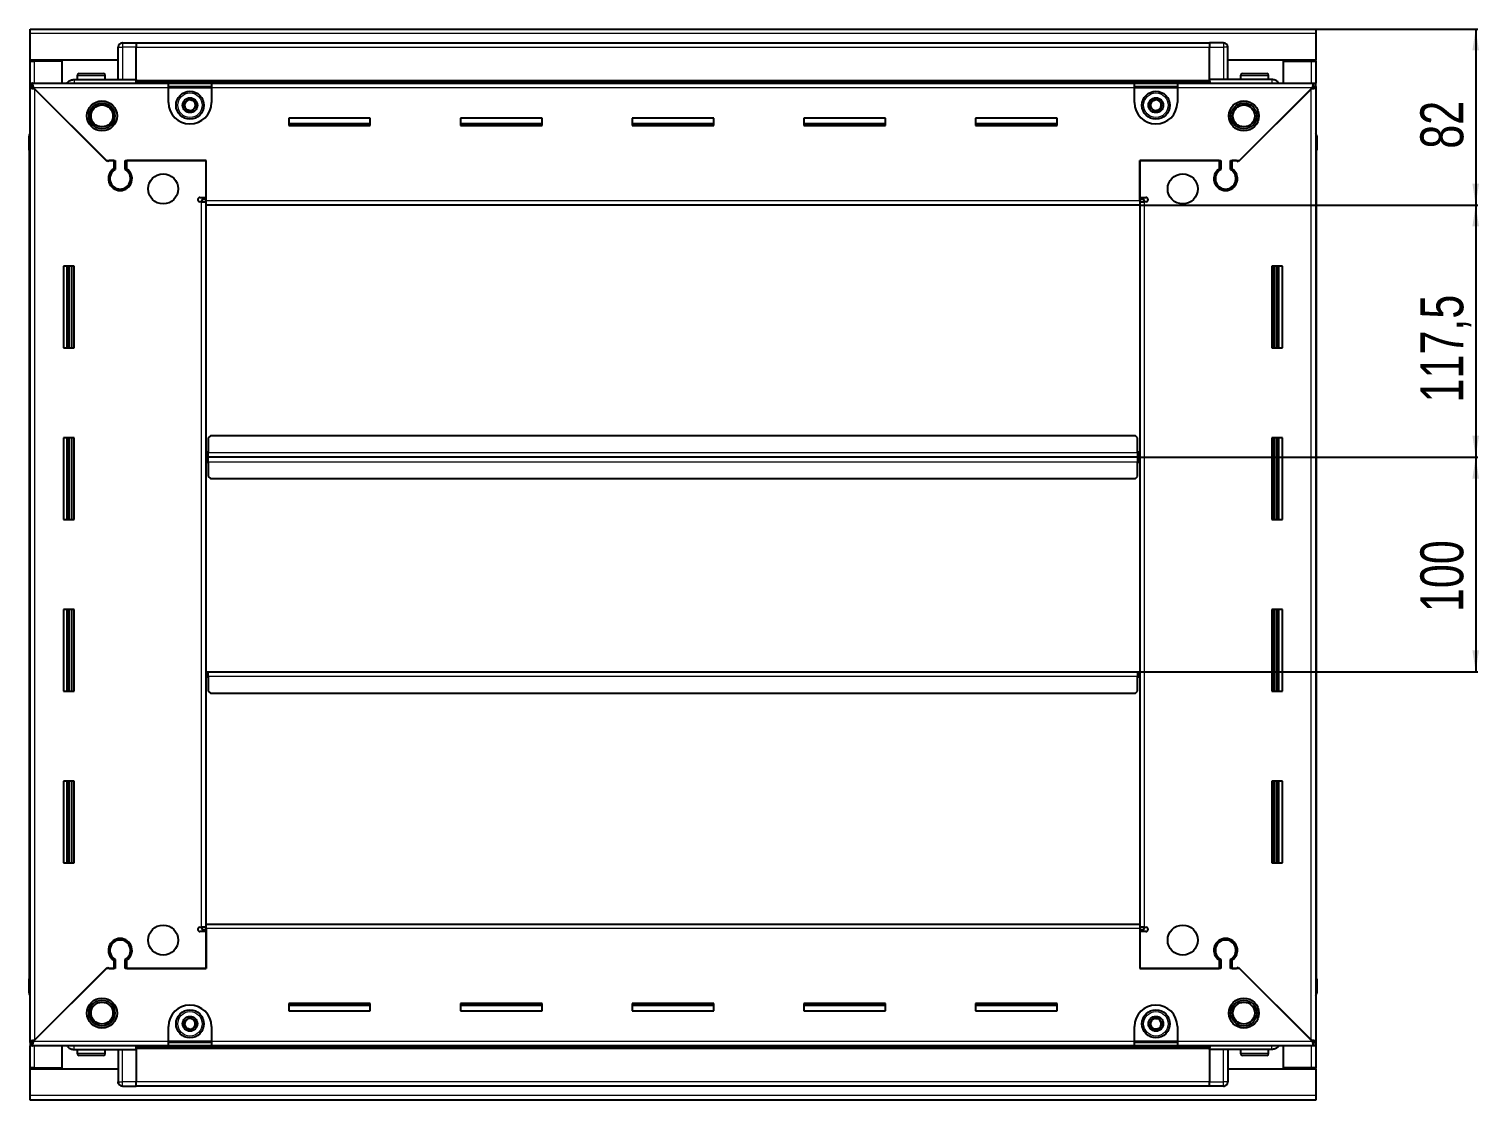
# Model space of a CAD drawing. Header units: millimetres. Extents: x 899 to 4759, y -1093 to 1868.
# Drawn here: x 4084 to 4759, y 1244 to 1743 of the extents above; entities that cross this region are included whole.
import ezdxf

# ---------------------------------------------------------------- set-up
doc = ezdxf.new("R2010")
doc.units = ezdxf.units.MM
doc.layers.add('FORMAT', color=7, linetype='Continuous')
doc.styles.add('SLDTEXTSTYLE0', font='TXT', dxfattribs={"width": 0.75})
doc.dimstyles.new('SLDDIMSTYLE0', dxfattribs={"dimtxt": 20, "dimasz": 10, "dimexe": 0, "dimexo": 0.0625, "dimgap": 5, "dimtad": 2, "dimdec": 1, "dimrnd": 1e-09, "dimzin": 12, "dimdsep": 46, "dimtxsty": 'SLDTEXTSTYLE0', "dimsah": 1, "dimcen": 0.09, "dimadec": 0, "dimazin": 3, "dimtfac": 1, "dimtofl": 0, "dimtmove": 0, "dimatfit": 3, "dimfxl": 0, "dimfrac": 2, "dimtolj": 1, "dimtzin": 12, "dimarcsym": 0})

# ---------------------------------------------------------------- blocks, each defined once
blk = doc.blocks.new('_D_5')
at = {"layer": 'FORMAT'}
for p, q in [((4683.34, 1743.43), (4758.83, 1743.43)), ((4757.83, 1743.43), (4757.83, 1661.43)), ((4601.34, 1661.43), (4758.83, 1661.43))]:
    blk.add_line(p, q, dxfattribs=at)
for points in [[(4757.83, 1743.43), (4756.29, 1733.43), (4759.37, 1733.43)], [(4757.83, 1661.43), (4759.37, 1671.43), (4756.29, 1671.43)]]:
    blk.add_solid(points, dxfattribs=at)
at = {"layer": 'FORMAT', "insert": (4732.05, 1687.66), "char_height": 20, "attachment_point": 1, "rotation": 90, "style": 'SLDTEXTSTYLE0'}
blk.add_mtext('82', dxfattribs=at)
blk = doc.blocks.new('_D_6')
at = {"layer": 'FORMAT'}
for p, q in [((4601.34, 1661.43), (4758.83, 1661.43)), ((4757.83, 1661.43), (4757.83, 1543.93)), ((4600.34, 1543.93), (4758.83, 1543.93))]:
    blk.add_line(p, q, dxfattribs=at)
for points in [[(4757.83, 1661.43), (4756.29, 1651.43), (4759.37, 1651.43)], [(4757.83, 1543.93), (4759.37, 1553.93), (4756.29, 1553.93)]]:
    blk.add_solid(points, dxfattribs=at)
at = {"layer": 'FORMAT', "insert": (4732.05, 1569.43), "char_height": 20, "attachment_point": 1, "rotation": 90, "style": 'SLDTEXTSTYLE0'}
blk.add_mtext('117,5', dxfattribs=at)
blk = doc.blocks.new('_D_7')
at = {"layer": 'FORMAT'}
for p, q in [((4600.34, 1543.93), (4758.83, 1543.93)), ((4757.83, 1543.93), (4757.83, 1443.93)), ((4600.34, 1443.93), (4758.83, 1443.93))]:
    blk.add_line(p, q, dxfattribs=at)
for points in [[(4757.83, 1543.93), (4756.29, 1533.93), (4759.37, 1533.93)], [(4757.83, 1443.93), (4759.37, 1453.93), (4756.29, 1453.93)]]:
    blk.add_solid(points, dxfattribs=at)
at = {"layer": 'FORMAT', "insert": (4732.05, 1471.77), "char_height": 20, "attachment_point": 1, "rotation": 90, "style": 'SLDTEXTSTYLE0'}
blk.add_mtext('100', dxfattribs=at)

msp = doc.modelspace()

# ---------------------------------------------------------------- linework, layer by layer
at = {"color": 7, "linetype": 'Continuous', "lineweight": 25}
for p, q in [((4084.33, 1741.33), (4084.33, 1743.43)), ((4084.33, 1743.43), (4683.33, 1743.43)), ((4683.33, 1743.43), (4683.33, 1741.33)), ((4084.33, 1728.93), (4084.33, 1741.33)), ((4126.01, 1736.43), (4126.01, 1736.43)), ((4127.33, 1736.93), (4133.83, 1736.93)), ((4127.33, 1736.93), (4133.83, 1736.93)), ((4133.83, 1736.93), (4133.83, 1736.93)), ((4133.83, 1736.93), (4133.83, 1736.93)), ((4133.83, 1736.93), (4133.83, 1734.93)), ((4633.83, 1736.78), (4133.83, 1736.78)), ((4633.83, 1736.93), (4633.83, 1736.93)), ((4640.33, 1736.93), (4633.83, 1736.93)), ((4640.33, 1736.93), (4633.83, 1736.93)), ((4633.83, 1736.93), (4633.83, 1734.93)), ((4683.33, 1741.33), (4683.33, 1728.93)), ((4125.33, 1719.93), (4125.33, 1734.93)), ((4133.83, 1719.93), (4133.83, 1734.93)), ((4633.83, 1719.93), (4633.83, 1734.93)), ((4642.33, 1734.93), (4642.33, 1734.93)), ((4642.33, 1719.93), (4642.33, 1734.93)), ((4125.33, 1728.93), (4084.33, 1728.93)), ((4084.33, 1728.43), (4084.33, 1728.93)), ((4084.33, 1728.43), (4086.43, 1728.43)), ((4084.33, 1718.18), (4084.33, 1728.43)), ((4085.83, 1728.43), (4085.83, 1728.93)), ((4099.33, 1728.43), (4086.43, 1728.43)), ((4099.33, 1718.18), (4099.33, 1728.43)), ((4107.13, 1722.63), (4118.53, 1722.63)), ((4683.33, 1728.93), (4642.33, 1728.93)), ((4649.13, 1722.63), (4660.53, 1722.63)), ((4668.33, 1728.43), (4681.23, 1728.43)), ((4668.33, 1718.18), (4668.33, 1728.43)), ((4681.23, 1728.43), (4683.33, 1728.43)), ((4681.83, 1728.43), (4681.83, 1728.93)), ((4683.33, 1728.43), (4683.33, 1728.93)), ((4683.33, 1728.43), (4683.33, 1718.18)), ((4084.33, 1716.68), (4084.33, 1718.18)), ((4084.33, 1718.18), (4085.33, 1718.18)), ((4084.33, 1716.18), (4084.33, 1716.68)), ((4084.33, 1716.68), (4085.33, 1716.68)), ((4084.33, 1271.68), (4084.33, 1716.18)), ((4085.83, 1716.18), (4084.33, 1716.18)), ((4085.33, 1718.18), (4148.83, 1718.18)), ((4085.33, 1716.68), (4085.33, 1718.18)), ((4085.93, 1716.08), (4119.83, 1682.18)), ((4104.83, 1719.93), (4133.83, 1719.93)), ((4106.33, 1721.83), (4106.33, 1719.93)), ((4119.33, 1719.93), (4119.33, 1721.83)), ((4133.75, 1718.18), (4133.83, 1719.9)), ((4133.83, 1719.93), (4133.83, 1719.43)), ((4133.83, 1718.78), (4633.83, 1718.78)), ((4148.83, 1716.08), (4148.83, 1718.18)), ((4148.83, 1718.18), (4168.83, 1718.18)), ((4148.83, 1716.68), (4168.83, 1716.68)), ((4148.83, 1709.18), (4148.83, 1716.08)), ((4168.83, 1718.18), (4168.83, 1716.08)), ((4168.83, 1718.18), (4598.83, 1718.18)), ((4168.83, 1716.08), (4168.83, 1709.18)), ((4598.83, 1716.08), (4598.83, 1718.18)), ((4598.83, 1718.18), (4618.83, 1718.18)), ((4598.83, 1716.68), (4618.83, 1716.68)), ((4598.83, 1709.18), (4598.83, 1716.08)), ((4618.83, 1718.18), (4682.33, 1718.18)), ((4618.83, 1718.18), (4618.83, 1716.08)), ((4618.83, 1716.08), (4618.83, 1709.18)), ((4633.83, 1719.93), (4633.83, 1719.43)), ((4662.83, 1719.93), (4633.83, 1719.93)), ((4633.83, 1719.9), (4633.9, 1718.18)), ((4647.83, 1682.18), (4681.73, 1716.08)), ((4648.33, 1721.83), (4648.33, 1719.93)), ((4661.33, 1719.93), (4661.33, 1721.83)), ((4681.83, 1716.18), (4683.33, 1716.18)), ((4682.33, 1716.68), (4682.33, 1718.18)), ((4682.33, 1718.18), (4683.33, 1718.18)), ((4682.33, 1716.68), (4683.33, 1716.68)), ((4683.33, 1716.68), (4683.33, 1718.18)), ((4683.33, 1716.68), (4683.33, 1716.18)), ((4683.33, 1716.18), (4683.33, 1271.68)), ((4120.53, 1681.48), (4086.43, 1715.58)), ((4681.23, 1715.58), (4647.13, 1681.48)), ((4242.83, 1701.93), (4204.83, 1701.93)), ((4204.83, 1701.93), (4204.83, 1698.43)), ((4242.83, 1699.18), (4204.83, 1699.18)), ((4204.83, 1698.43), (4242.83, 1698.43)), ((4242.83, 1698.43), (4242.83, 1701.93)), ((4322.83, 1701.93), (4284.83, 1701.93)), ((4284.83, 1701.93), (4284.83, 1698.43)), ((4322.83, 1699.18), (4284.83, 1699.18)), ((4284.83, 1698.43), (4322.83, 1698.43)), ((4322.83, 1698.43), (4322.83, 1701.93)), ((4402.83, 1701.93), (4364.83, 1701.93)), ((4364.83, 1701.93), (4364.83, 1698.43)), ((4402.83, 1699.18), (4364.83, 1699.18)), ((4364.83, 1698.43), (4402.83, 1698.43)), ((4402.83, 1698.43), (4402.83, 1701.93)), ((4482.83, 1701.93), (4444.83, 1701.93)), ((4444.83, 1701.93), (4444.83, 1698.43)), ((4482.83, 1699.18), (4444.83, 1699.18)), ((4444.83, 1698.43), (4482.83, 1698.43)), ((4482.83, 1698.43), (4482.83, 1701.93)), ((4562.83, 1701.93), (4524.83, 1701.93)), ((4524.83, 1701.93), (4524.83, 1698.43)), ((4562.83, 1699.18), (4524.83, 1699.18)), ((4524.83, 1698.43), (4562.83, 1698.43)), ((4562.83, 1698.43), (4562.83, 1701.93)), ((4083.83, 1693.43), (4083.83, 1686.93)), ((4083.83, 1686.93), (4083.83, 1693.43)), ((4683.33, 1694.76), (4683.33, 1694.76)), ((4683.83, 1693.43), (4683.83, 1686.93)), ((4683.83, 1686.93), (4683.83, 1693.43)), ((4083.83, 1686.93), (4083.83, 1686.93)), ((4084.33, 1686.93), (4083.83, 1686.93)), ((4083.98, 1686.93), (4083.98, 1300.93)), ((4119.83, 1682.18), (4124.03, 1682.18)), ((4121.23, 1682.18), (4120.53, 1681.48)), ((4123.33, 1682.18), (4121.23, 1682.18)), ((4123.33, 1682.18), (4123.33, 1678.29)), ((4124.03, 1682.18), (4124.03, 1677.9)), ((4128.63, 1682.18), (4166.33, 1682.18)), ((4128.63, 1677.9), (4128.63, 1682.18)), ((4129.33, 1678.29), (4129.33, 1682.18)), ((4166.33, 1682.18), (4129.33, 1682.18)), ((4166.33, 1663.53), (4166.33, 1682.18)), ((4166.33, 1664.93), (4166.33, 1682.18)), ((4601.33, 1682.18), (4639.03, 1682.18)), ((4601.33, 1663.53), (4601.33, 1682.18)), ((4601.33, 1682.18), (4601.33, 1664.93)), ((4638.33, 1682.18), (4601.33, 1682.18)), ((4638.33, 1682.18), (4638.33, 1678.29)), ((4639.03, 1682.18), (4639.03, 1677.9)), ((4643.63, 1682.18), (4647.83, 1682.18)), ((4643.63, 1677.9), (4643.63, 1682.18)), ((4646.43, 1682.18), (4644.33, 1682.18)), ((4644.33, 1678.29), (4644.33, 1682.18)), ((4647.13, 1681.48), (4646.43, 1682.18)), ((4683.33, 1686.93), (4683.83, 1686.93)), ((4683.68, 1300.93), (4683.68, 1686.93)), ((4683.83, 1686.93), (4683.83, 1686.93)), ((4683.83, 1686.93), (4683.83, 1686.93)), ((4124.33, 1669.32), (4124.33, 1668.56)), ((4643.33, 1669.32), (4643.33, 1668.56)), ((4163.48, 1664.93), (4166.33, 1664.93)), ((4164.23, 1662.93), (4163.48, 1662.93)), ((4164.23, 1662.93), (4166.33, 1662.93)), ((4166.33, 1663.93), (4164.33, 1663.93)), ((4164.33, 1663.93), (4164.33, 1662.93)), ((4166.33, 1661.43), (4166.33, 1663.53)), ((4601.33, 1664.93), (4604.18, 1664.93)), ((4603.33, 1663.93), (4601.33, 1663.93)), ((4601.33, 1663.53), (4601.33, 1661.43)), ((4601.33, 1662.93), (4603.43, 1662.93)), ((4603.33, 1662.93), (4603.33, 1663.93)), ((4604.18, 1662.93), (4603.43, 1662.93)), ((4601.33, 1661.43), (4166.33, 1661.43)), ((4166.33, 1326.43), (4166.33, 1661.43)), ((4601.33, 1661.43), (4601.33, 1326.43)), ((4104.83, 1632.93), (4099.83, 1632.93)), ((4099.83, 1632.93), (4099.83, 1594.93)), ((4101.98, 1594.93), (4101.98, 1632.93)), ((4103.77, 1594.93), (4103.77, 1632.93)), ((4103.81, 1594.93), (4103.81, 1632.93)), ((4104.83, 1594.93), (4104.83, 1632.93)), ((4662.83, 1632.93), (4662.83, 1594.93)), ((4667.83, 1632.93), (4662.83, 1632.93)), ((4663.85, 1632.93), (4663.85, 1594.93)), ((4663.89, 1632.93), (4663.89, 1594.93)), ((4665.68, 1632.93), (4665.68, 1594.93)), ((4667.83, 1594.93), (4667.83, 1632.93)), ((4099.83, 1594.93), (4104.83, 1594.93)), ((4662.83, 1594.93), (4667.83, 1594.93)), ((4168.33, 1553.93), (4167.33, 1552.93)), ((4599.33, 1553.93), (4168.33, 1553.93)), ((4600.33, 1552.93), (4599.33, 1553.93)), ((4104.83, 1552.93), (4099.83, 1552.93)), ((4099.83, 1552.93), (4099.83, 1514.93)), ((4101.98, 1514.93), (4101.98, 1552.93)), ((4103.77, 1514.93), (4103.77, 1552.93)), ((4103.81, 1514.93), (4103.81, 1552.93)), ((4104.83, 1514.93), (4104.83, 1552.93)), ((4167.33, 1552.93), (4167.33, 1546.03)), ((4600.33, 1546.03), (4600.33, 1552.93)), ((4662.83, 1552.93), (4662.83, 1514.93)), ((4667.83, 1552.93), (4662.83, 1552.93)), ((4663.85, 1552.93), (4663.85, 1514.93)), ((4663.89, 1552.93), (4663.89, 1514.93)), ((4665.68, 1552.93), (4665.68, 1514.93)), ((4667.83, 1514.93), (4667.83, 1552.93)), ((4167.08, 1543.93), (4166.33, 1543.93)), ((4167.33, 1546.78), (4167.08, 1546.78)), ((4167.08, 1546.78), (4167.08, 1543.93)), ((4167.08, 1543.93), (4167.08, 1541.08)), ((4167.08, 1541.08), (4167.33, 1541.08)), ((4167.33, 1543.93), (4167.33, 1546.03)), ((4600.33, 1543.93), (4167.33, 1543.93)), ((4167.33, 1541.83), (4167.33, 1543.93)), ((4167.33, 1541.83), (4167.33, 1534.93)), ((4600.58, 1546.78), (4600.33, 1546.78)), ((4600.33, 1546.03), (4600.33, 1543.93)), ((4600.33, 1543.93), (4600.33, 1541.83)), ((4600.33, 1534.93), (4600.33, 1541.83)), ((4600.33, 1541.08), (4600.58, 1541.08)), ((4600.58, 1543.93), (4600.58, 1546.78)), ((4601.33, 1543.93), (4600.58, 1543.93)), ((4600.58, 1541.08), (4600.58, 1543.93)), ((4167.33, 1534.93), (4168.33, 1533.93)), ((4168.33, 1533.93), (4599.33, 1533.93)), ((4599.33, 1533.93), (4600.33, 1534.93)), ((4099.83, 1514.93), (4104.83, 1514.93)), ((4662.83, 1514.93), (4667.83, 1514.93)), ((4104.83, 1472.93), (4099.83, 1472.93)), ((4099.83, 1472.93), (4099.83, 1434.93)), ((4101.98, 1434.93), (4101.98, 1472.93)), ((4103.77, 1434.93), (4103.77, 1472.93)), ((4103.81, 1434.93), (4103.81, 1472.93)), ((4104.83, 1434.93), (4104.83, 1472.93)), ((4662.83, 1472.93), (4662.83, 1434.93)), ((4667.83, 1472.93), (4662.83, 1472.93)), ((4663.85, 1472.93), (4663.85, 1434.93)), ((4663.89, 1472.93), (4663.89, 1434.93)), ((4665.68, 1472.93), (4665.68, 1434.93)), ((4667.83, 1434.93), (4667.83, 1472.93)), ((4166.33, 1443.93), (4167.08, 1443.93)), ((4167.08, 1443.93), (4167.08, 1441.08)), ((4167.08, 1441.08), (4167.33, 1441.08)), ((4167.33, 1441.83), (4167.33, 1443.93)), ((4167.33, 1443.93), (4600.33, 1443.93)), ((4167.33, 1441.83), (4167.33, 1434.93)), ((4600.33, 1443.93), (4600.33, 1441.83)), ((4600.33, 1434.93), (4600.33, 1441.83)), ((4600.33, 1441.08), (4600.58, 1441.08)), ((4600.58, 1441.08), (4600.58, 1443.93)), ((4600.58, 1443.93), (4601.33, 1443.93)), ((4099.83, 1434.93), (4104.83, 1434.93)), ((4167.33, 1434.93), (4168.33, 1433.93)), ((4168.33, 1433.93), (4599.33, 1433.93)), ((4599.33, 1433.93), (4600.33, 1434.93)), ((4662.83, 1434.93), (4667.83, 1434.93)), ((4104.83, 1392.93), (4099.83, 1392.93)), ((4099.83, 1392.93), (4099.83, 1354.93)), ((4101.98, 1354.93), (4101.98, 1392.93)), ((4103.77, 1354.93), (4103.77, 1392.93)), ((4103.81, 1354.93), (4103.81, 1392.93)), ((4104.83, 1354.93), (4104.83, 1392.93)), ((4662.83, 1392.93), (4662.83, 1354.93)), ((4667.83, 1392.93), (4662.83, 1392.93)), ((4663.85, 1392.93), (4663.85, 1354.93)), ((4663.89, 1392.93), (4663.89, 1354.93)), ((4665.68, 1392.93), (4665.68, 1354.93)), ((4667.83, 1354.93), (4667.83, 1392.93)), ((4099.83, 1354.93), (4104.83, 1354.93)), ((4662.83, 1354.93), (4667.83, 1354.93)), ((4163.48, 1324.93), (4164.23, 1324.93)), ((4166.33, 1324.93), (4164.23, 1324.93)), ((4164.33, 1324.93), (4164.33, 1323.93)), ((4166.33, 1324.33), (4166.33, 1326.43)), ((4166.33, 1326.43), (4601.33, 1326.43)), ((4166.33, 1324.33), (4166.33, 1305.68)), ((4601.33, 1326.43), (4601.33, 1324.33)), ((4603.43, 1324.93), (4601.33, 1324.93)), ((4601.33, 1324.33), (4601.33, 1305.68)), ((4603.33, 1323.93), (4603.33, 1324.93)), ((4603.43, 1324.93), (4604.18, 1324.93)), ((4124.33, 1319.31), (4124.33, 1318.55)), ((4166.33, 1322.93), (4163.48, 1322.93)), ((4164.33, 1323.93), (4166.33, 1323.93)), ((4166.33, 1305.68), (4166.33, 1322.93)), ((4601.33, 1323.93), (4603.33, 1323.93)), ((4601.33, 1322.93), (4601.33, 1305.68)), ((4604.18, 1322.93), (4601.33, 1322.93)), ((4643.33, 1319.31), (4643.33, 1318.55)), ((4119.83, 1305.68), (4085.93, 1271.78)), ((4086.43, 1272.28), (4120.53, 1306.38)), ((4124.03, 1305.68), (4119.83, 1305.68)), ((4120.53, 1306.38), (4121.23, 1305.68)), ((4121.23, 1305.68), (4123.33, 1305.68)), ((4123.33, 1309.57), (4123.33, 1305.68)), ((4124.03, 1309.97), (4124.03, 1305.68)), ((4128.63, 1305.68), (4128.63, 1309.97)), ((4166.33, 1305.68), (4128.63, 1305.68)), ((4129.33, 1305.68), (4129.33, 1309.57)), ((4129.33, 1305.68), (4166.33, 1305.68)), ((4639.03, 1305.68), (4601.33, 1305.68)), ((4601.33, 1305.68), (4638.33, 1305.68)), ((4638.33, 1309.57), (4638.33, 1305.68)), ((4639.03, 1309.97), (4639.03, 1305.68)), ((4643.63, 1305.68), (4643.63, 1309.97)), ((4647.83, 1305.68), (4643.63, 1305.68)), ((4644.33, 1305.68), (4644.33, 1309.57)), ((4644.33, 1305.68), (4646.43, 1305.68)), ((4646.43, 1305.68), (4647.13, 1306.38)), ((4647.13, 1306.38), (4681.23, 1272.28)), ((4681.73, 1271.78), (4647.83, 1305.68)), ((4083.83, 1300.93), (4083.83, 1300.93)), ((4083.83, 1294.43), (4083.83, 1300.93)), ((4083.83, 1300.93), (4083.83, 1300.93)), ((4083.83, 1300.93), (4083.83, 1294.43)), ((4084.33, 1300.93), (4083.83, 1300.93)), ((4683.33, 1300.93), (4683.83, 1300.93)), ((4683.83, 1300.93), (4683.83, 1300.93)), ((4683.83, 1294.43), (4683.83, 1300.93)), ((4683.83, 1300.93), (4683.83, 1294.43)), ((4084.33, 1293.11), (4084.33, 1293.11)), ((4242.83, 1289.43), (4204.83, 1289.43)), ((4204.83, 1289.43), (4204.83, 1285.93)), ((4204.83, 1288.68), (4242.83, 1288.68)), ((4204.83, 1285.93), (4242.83, 1285.93)), ((4242.83, 1285.93), (4242.83, 1289.43)), ((4322.83, 1289.43), (4284.83, 1289.43)), ((4284.83, 1289.43), (4284.83, 1285.93)), ((4284.83, 1288.68), (4322.83, 1288.68)), ((4284.83, 1285.93), (4322.83, 1285.93)), ((4322.83, 1285.93), (4322.83, 1289.43)), ((4402.83, 1289.43), (4364.83, 1289.43)), ((4364.83, 1289.43), (4364.83, 1285.93)), ((4364.83, 1288.68), (4402.83, 1288.68)), ((4364.83, 1285.93), (4402.83, 1285.93)), ((4402.83, 1285.93), (4402.83, 1289.43)), ((4482.83, 1289.43), (4444.83, 1289.43)), ((4444.83, 1289.43), (4444.83, 1285.93)), ((4444.83, 1288.68), (4482.83, 1288.68)), ((4444.83, 1285.93), (4482.83, 1285.93)), ((4482.83, 1285.93), (4482.83, 1289.43)), ((4562.83, 1289.43), (4524.83, 1289.43)), ((4524.83, 1289.43), (4524.83, 1285.93)), ((4524.83, 1288.68), (4562.83, 1288.68)), ((4524.83, 1285.93), (4562.83, 1285.93)), ((4562.83, 1285.93), (4562.83, 1289.43)), ((4148.83, 1271.78), (4148.83, 1278.68)), ((4168.83, 1278.68), (4168.83, 1271.78)), ((4598.83, 1271.78), (4598.83, 1278.68)), ((4618.83, 1278.68), (4618.83, 1271.78)), ((4084.33, 1271.18), (4084.33, 1271.68)), ((4085.83, 1271.68), (4084.33, 1271.68)), ((4084.33, 1271.18), (4084.33, 1269.68)), ((4085.33, 1271.18), (4084.33, 1271.18)), ((4085.33, 1271.18), (4085.33, 1269.68)), ((4148.83, 1269.68), (4148.83, 1271.78)), ((4168.83, 1271.18), (4148.83, 1271.18)), ((4168.83, 1271.78), (4168.83, 1269.68)), ((4598.83, 1269.68), (4598.83, 1271.78)), ((4618.83, 1271.18), (4598.83, 1271.18)), ((4618.83, 1271.78), (4618.83, 1269.68)), ((4681.83, 1271.68), (4683.33, 1271.68)), ((4682.33, 1271.18), (4682.33, 1269.68)), ((4683.33, 1271.18), (4682.33, 1271.18)), ((4683.33, 1271.68), (4683.33, 1271.18)), ((4683.33, 1271.18), (4683.33, 1269.68)), ((4084.33, 1259.43), (4084.33, 1269.68)), ((4085.33, 1269.68), (4084.33, 1269.68)), ((4148.83, 1269.68), (4085.33, 1269.68)), ((4099.33, 1259.43), (4099.33, 1269.68)), ((4104.83, 1267.93), (4133.83, 1267.93)), ((4106.33, 1267.93), (4106.33, 1266.03)), ((4110.9, 1265.23), (4107.13, 1265.23)), ((4118.53, 1265.23), (4110.9, 1265.23)), ((4119.33, 1266.03), (4119.33, 1267.93)), ((4125.33, 1267.93), (4125.33, 1252.93)), ((4133.83, 1267.97), (4133.75, 1269.68)), ((4633.83, 1269.08), (4133.83, 1269.08)), ((4133.83, 1267.93), (4133.83, 1268.43)), ((4133.83, 1267.93), (4133.83, 1252.93)), ((4168.83, 1269.68), (4148.83, 1269.68)), ((4598.83, 1269.68), (4168.83, 1269.68)), ((4618.83, 1269.68), (4598.83, 1269.68)), ((4682.33, 1269.68), (4618.83, 1269.68)), ((4633.9, 1269.68), (4633.83, 1267.97)), ((4633.83, 1267.93), (4633.83, 1268.43)), ((4662.83, 1267.93), (4633.83, 1267.93)), ((4633.83, 1267.93), (4633.83, 1252.93)), ((4642.33, 1267.93), (4642.33, 1252.93)), ((4648.33, 1267.93), (4648.33, 1266.03)), ((4656.12, 1265.23), (4649.13, 1265.23)), ((4660.53, 1265.23), (4656.12, 1265.23)), ((4661.33, 1266.03), (4661.33, 1267.93)), ((4668.33, 1259.43), (4668.33, 1269.68)), ((4683.33, 1269.68), (4682.33, 1269.68)), ((4683.33, 1269.68), (4683.33, 1259.43)), ((4086.43, 1259.43), (4084.33, 1259.43)), ((4084.33, 1258.93), (4084.33, 1259.43)), ((4084.33, 1258.93), (4125.33, 1258.93)), ((4084.33, 1246.53), (4084.33, 1258.93)), ((4085.83, 1258.93), (4085.83, 1259.43)), ((4086.43, 1259.43), (4099.33, 1259.43)), ((4642.33, 1258.93), (4683.33, 1258.93)), ((4681.23, 1259.43), (4668.33, 1259.43)), ((4683.33, 1259.43), (4681.23, 1259.43)), ((4681.83, 1258.93), (4681.83, 1259.43)), ((4683.33, 1258.93), (4683.33, 1259.43)), ((4683.33, 1258.93), (4683.33, 1246.53)), ((4125.33, 1252.93), (4125.33, 1252.93)), ((4127.33, 1250.93), (4133.83, 1250.93)), ((4127.33, 1250.93), (4133.83, 1250.93)), ((4133.83, 1250.93), (4133.83, 1252.93)), ((4133.83, 1251.08), (4633.83, 1251.08)), ((4133.83, 1250.93), (4133.83, 1250.93)), ((4633.83, 1250.93), (4633.83, 1252.93)), ((4640.33, 1250.93), (4633.83, 1250.93)), ((4633.83, 1250.93), (4633.83, 1250.93)), ((4633.83, 1250.93), (4633.83, 1250.93)), ((4640.33, 1250.93), (4633.83, 1250.93)), ((4641.65, 1251.43), (4641.65, 1251.43)), ((4084.33, 1244.43), (4084.33, 1246.53)), ((4683.33, 1244.43), (4084.33, 1244.43)), ((4683.33, 1246.53), (4683.33, 1244.43))]:
    msp.add_line(p, q, dxfattribs=at)
at = {"color": 8, "linetype": 'Continuous', "lineweight": 18}
for p, q in [((4683.33, 1741.33), (4084.33, 1741.33)), ((4127.33, 1736.93), (4127.33, 1734.93)), ((4640.33, 1736.93), (4640.33, 1734.93)), ((4125.33, 1734.93), (4127.33, 1734.93)), ((4127.33, 1734.93), (4127.33, 1719.93)), ((4133.83, 1734.93), (4127.33, 1734.93)), ((4633.83, 1734.78), (4133.83, 1734.78)), ((4633.83, 1734.93), (4640.33, 1734.93)), ((4640.33, 1734.93), (4640.33, 1719.93)), ((4642.33, 1734.93), (4640.33, 1734.93)), ((4086.43, 1728.43), (4086.43, 1728.93)), ((4086.43, 1718.18), (4086.43, 1728.43)), ((4681.23, 1728.93), (4681.23, 1728.43)), ((4681.23, 1728.43), (4681.23, 1718.18)), ((4148.83, 1716.08), (4085.93, 1716.08)), ((4106.33, 1721.83), (4119.33, 1721.83)), ((4633.83, 1719.43), (4133.83, 1719.43)), ((4633.83, 1718.2), (4133.83, 1718.2)), ((4148.83, 1716.08), (4168.83, 1716.08)), ((4598.83, 1716.08), (4168.83, 1716.08)), ((4598.83, 1716.08), (4618.83, 1716.08)), ((4681.73, 1716.08), (4618.83, 1716.08)), ((4648.33, 1721.83), (4661.33, 1721.83)), ((4086.43, 1715.58), (4086.43, 1272.28)), ((4681.23, 1272.28), (4681.23, 1715.58)), ((4084.33, 1693.43), (4083.83, 1693.43)), ((4683.33, 1693.43), (4683.83, 1693.43)), ((4164.23, 1324.93), (4164.23, 1662.93)), ((4166.33, 1663.53), (4601.33, 1663.53)), ((4603.43, 1662.93), (4603.43, 1324.93)), ((4101.33, 1632.93), (4101.33, 1594.93)), ((4102.56, 1632.93), (4102.56, 1594.93)), ((4665.09, 1594.93), (4665.09, 1632.93)), ((4666.33, 1594.93), (4666.33, 1632.93)), ((4101.33, 1552.93), (4101.33, 1514.93)), ((4102.56, 1552.93), (4102.56, 1514.93)), ((4665.09, 1514.93), (4665.09, 1552.93)), ((4666.33, 1514.93), (4666.33, 1552.93)), ((4600.33, 1546.03), (4167.33, 1546.03)), ((4167.33, 1541.83), (4600.33, 1541.83)), ((4101.33, 1472.93), (4101.33, 1434.93)), ((4102.56, 1472.93), (4102.56, 1434.93)), ((4665.09, 1434.93), (4665.09, 1472.93)), ((4666.33, 1434.93), (4666.33, 1472.93)), ((4167.33, 1441.83), (4600.33, 1441.83)), ((4101.33, 1392.93), (4101.33, 1354.93)), ((4102.56, 1392.93), (4102.56, 1354.93)), ((4665.09, 1354.93), (4665.09, 1392.93)), ((4666.33, 1354.93), (4666.33, 1392.93)), ((4601.33, 1324.33), (4166.33, 1324.33)), ((4084.33, 1294.43), (4083.83, 1294.43)), ((4683.33, 1294.43), (4683.83, 1294.43)), ((4085.93, 1271.78), (4148.83, 1271.78)), ((4168.83, 1271.78), (4148.83, 1271.78)), ((4168.83, 1271.78), (4598.83, 1271.78)), ((4618.83, 1271.78), (4598.83, 1271.78)), ((4618.83, 1271.78), (4681.73, 1271.78)), ((4086.43, 1259.43), (4086.43, 1269.68)), ((4110.63, 1266.03), (4106.33, 1266.03)), ((4119.33, 1266.03), (4110.63, 1266.03)), ((4127.33, 1252.93), (4127.33, 1267.93)), ((4133.83, 1269.67), (4633.83, 1269.67)), ((4133.83, 1268.43), (4633.83, 1268.43)), ((4640.33, 1252.93), (4640.33, 1267.93)), ((4656.3, 1266.03), (4648.33, 1266.03)), ((4661.33, 1266.03), (4656.3, 1266.03)), ((4681.23, 1269.68), (4681.23, 1259.43)), ((4086.43, 1258.93), (4086.43, 1259.43)), ((4681.23, 1259.43), (4681.23, 1258.93)), ((4125.33, 1252.93), (4127.33, 1252.93)), ((4133.83, 1252.93), (4127.33, 1252.93)), ((4127.33, 1250.93), (4127.33, 1252.93)), ((4133.83, 1253.08), (4633.83, 1253.08)), ((4633.83, 1252.93), (4640.33, 1252.93)), ((4642.33, 1252.93), (4640.33, 1252.93)), ((4640.33, 1250.93), (4640.33, 1252.93)), ((4683.33, 1246.53), (4084.33, 1246.53))]:
    msp.add_line(p, q, dxfattribs=at)
at = {"color": 7, "linetype": 'Continuous', "lineweight": 25, "flags": 128}
msp.add_lwpolyline([(4125.48, 1252.18), (4125.37, 1252.54), (4125.33, 1252.93)], dxfattribs=at)
at = {"color": 7, "linetype": 'Continuous', "lineweight": 25}
for centre, radius in [((4117.83, 1702.93), 7), ((4158.83, 1707.93), 6.5), ((4158.83, 1707.93), 3.46), ((4608.83, 1707.93), 6.5), ((4608.83, 1707.93), 3.46), ((4649.83, 1702.93), 7), ((4117.83, 1702.93), 6.02), ((4117.83, 1702.93), 5.1), ((4649.83, 1702.93), 6.02), ((4649.83, 1702.93), 5.1), ((4146.33, 1668.93), 7), ((4621.33, 1668.93), 7), ((4146.33, 1318.93), 7), ((4621.33, 1318.93), 7), ((4117.83, 1284.93), 7), ((4117.83, 1284.93), 6.02), ((4649.83, 1284.93), 7), ((4649.83, 1284.93), 6.03), ((4117.83, 1284.93), 5.1), ((4158.83, 1279.93), 6.5), ((4608.83, 1279.93), 6.5), ((4649.83, 1284.93), 5.1), ((4158.83, 1279.93), 3.46), ((4608.83, 1279.93), 3.46)]:
    msp.add_circle(centre, radius, dxfattribs=at)
at = {"color": 8, "linetype": 'Continuous', "lineweight": 18}
for centre in [(4158.83, 1707.93), (4608.83, 1707.93), (4158.83, 1279.93), (4608.83, 1279.93)]:
    msp.add_circle(centre, 5.7, dxfattribs=at)
at = {"color": 7, "linetype": 'Continuous', "lineweight": 25}
for centre, radius, start, end in [((4127.33, 1734.93), 2, 90, 180), ((4127.33, 1734.93), 2, 123.94202, 131.40962), ((4127.33, 1734.93), 2, 90, 108.58003), ((4640.33, 1734.93), 2, 0, 90), ((4640.33, 1734.93), 2, 0, 90), ((4107.13, 1721.83), 0.8, 90, 180), ((4118.53, 1721.83), 0.8, 0, 90), ((4649.13, 1721.83), 0.8, 90, 180), ((4660.53, 1721.83), 0.8, 0, 90), ((4125.13, 1720.13), 0.2, 270, 0), ((4642.53, 1720.13), 0.2, 180, 270), ((4158.83, 1709.18), 10, 180, 270), ((4158.83, 1707.93), 2.5, 134.01559, 194.01559), ((4158.83, 1707.93), 2.5, 74.01559, 134.01559), ((4158.83, 1709.18), 10, 270, 0), ((4158.83, 1707.93), 2.5, 14.01559, 74.01559), ((4608.83, 1709.18), 10, 180, 270), ((4608.83, 1707.93), 2.5, 100.11158, 160.11158), ((4608.83, 1707.93), 2.5, 40.11158, 100.11158), ((4608.83, 1709.18), 10, 270, 0), ((4608.83, 1707.93), 2.5, 340.11158, 40.11158), ((4158.83, 1707.93), 2.5, 194.01559, 254.01559), ((4158.83, 1707.93), 2.5, 254.01559, 314.01559), ((4158.83, 1707.93), 2.5, 314.01559, 14.01559), ((4608.83, 1707.93), 2.5, 160.11158, 220.11158), ((4608.83, 1707.93), 2.5, 220.11158, 280.11158), ((4608.83, 1707.93), 2.5, 280.11158, 340.11158), ((4085.83, 1693.43), 2, 138.57492, 180), ((4085.83, 1693.43), 2, 138.59038, 180), ((4681.83, 1693.43), 2, 360, 41.40962), ((4681.83, 1693.43), 2, 0, 41.39416), ((4126.33, 1673.68), 5.5, 123.05573, 56.94427), ((4126.33, 1673.68), 4.8, 118.63099, 61.36901), ((4641.33, 1673.68), 5.5, 123.05573, 56.94427), ((4641.33, 1673.68), 4.8, 118.63099, 61.36901), ((4163.48, 1663.93), 1, 90, 270), ((4604.18, 1663.93), 1, 270, 90), ((4163.48, 1323.93), 1, 90, 270), ((4604.18, 1323.93), 1, 270, 90), ((4126.33, 1314.18), 5.5, 303.05573, 236.94427), ((4126.33, 1314.18), 4.8, 298.63099, 241.36901), ((4641.33, 1314.18), 5.5, 303.05573, 236.94427), ((4641.33, 1314.18), 4.8, 298.63099, 241.36901), ((4085.83, 1294.43), 2, 180, 221.39416), ((4681.83, 1294.43), 2, 318.57492, 360), ((4681.83, 1294.43), 2, 318.59038, 0), ((4158.83, 1278.68), 10, 90, 180), ((4158.83, 1278.68), 10, 0, 90), ((4608.83, 1278.68), 10, 90, 180), ((4608.83, 1278.68), 10, 0, 90), ((4158.83, 1279.93), 2.5, 127.47401, 187.47401), ((4158.83, 1279.93), 2.5, 187.47401, 247.47401), ((4158.83, 1279.93), 2.5, 67.47401, 127.47401), ((4158.83, 1279.93), 2.5, 247.47401, 307.47401), ((4158.83, 1279.93), 2.5, 7.47401, 67.47401), ((4158.83, 1279.93), 2.5, 307.47401, 7.47401), ((4608.83, 1279.93), 2.5, 147.04236, 207.04236), ((4608.83, 1279.93), 2.5, 207.04236, 267.04236), ((4608.83, 1279.93), 2.5, 87.04236, 147.04236), ((4608.83, 1279.93), 2.5, 267.04236, 327.04236), ((4608.83, 1279.93), 2.5, 27.04236, 87.04236), ((4608.83, 1279.93), 2.5, 327.04236, 27.04236), ((4107.13, 1266.03), 0.8, 180, 270), ((4118.53, 1266.03), 0.8, 270, 360), ((4125.13, 1267.73), 0.2, 0, 90), ((4642.53, 1267.73), 0.2, 90, 180), ((4649.13, 1266.03), 0.8, 180, 270), ((4660.53, 1266.03), 0.8, 270, 360), ((4127.33, 1252.93), 2, 180, 270), ((4640.33, 1252.93), 2, 270, 0), ((4640.33, 1252.93), 2, 270, 288.58003), ((4640.33, 1252.93), 2, 303.94202, 311.40962)]:
    msp.add_arc(centre, radius, start, end, dxfattribs=at)
for points, knots in [([(4084.33, 1716.18), (4084.36, 1716.14), (4084.41, 1716.05), (4084.8, 1715.91), (4085.36, 1715.78), (4085.94, 1715.67), (4086.3, 1715.61), (4086.43, 1715.58)], [0, 0, 0, 0, 0.2302553, 0.4485219, 0.6667858, 0.8850496, 1, 1, 1, 1]), ([(4085.93, 1716.08), (4085.88, 1716.34), (4085.79, 1716.83), (4085.66, 1717.47), (4085.53, 1717.94), (4085.42, 1718.16), (4085.35, 1718.18), (4085.33, 1718.18)], [0, 0, 0, 0, 0.230255, 0.448522, 0.666786, 0.88505, 1, 1, 1, 1]), ([(4101.61, 1718.18), (4101.73, 1718.38), (4102.12, 1719.03), (4103.27, 1719.74), (4104.31, 1719.87), (4104.83, 1719.93)], [0, 0, 0, 0, 0.18225, 0.591125, 1, 1, 1, 1]), ([(4133.83, 1719.93), (4133.83, 1719.9), (4133.83, 1719.82), (4133.83, 1719.2), (4133.83, 1718.64), (4133.83, 1718.27), (4133.83, 1718.26)], [0, 0, 0, 0, 0.330266, 0.660532, 0.990799, 1, 1, 1, 1]), ([(4633.83, 1719.93), (4633.83, 1719.9), (4633.83, 1719.82), (4633.83, 1719.2), (4633.83, 1718.64), (4633.83, 1718.27), (4633.83, 1718.26)], [0, 0, 0, 0, 0.3302662, 0.6605324, 0.9907986, 1, 1, 1, 1]), ([(4666.04, 1718.18), (4665.92, 1718.38), (4665.54, 1719.03), (4664.38, 1719.74), (4663.35, 1719.87), (4662.83, 1719.93)], [0, 0, 0, 0, 0.18225, 0.591125, 1, 1, 1, 1]), ([(4681.23, 1715.58), (4681.48, 1715.63), (4681.98, 1715.72), (4682.62, 1715.85), (4683.08, 1715.98), (4683.3, 1716.09), (4683.32, 1716.16), (4683.33, 1716.18)], [0, 0, 0, 0, 0.230255, 0.448522, 0.666786, 0.88505, 1, 1, 1, 1]), ([(4682.33, 1718.18), (4682.28, 1718.16), (4682.19, 1718.11), (4682.06, 1717.71), (4681.93, 1717.15), (4681.82, 1716.57), (4681.75, 1716.21), (4681.73, 1716.08)], [0, 0, 0, 0, 0.230255, 0.448522, 0.666786, 0.88505, 1, 1, 1, 1]), ([(4156.05, 1708.73), (4156.42, 1709.09), (4157.12, 1709.76), (4157.81, 1710.42), (4158.13, 1710.73)], [0, 0, 0, 0, 0.534686, 1, 1, 1, 1]), ([(4158.13, 1710.73), (4158.63, 1710.59), (4159.55, 1710.33), (4160.48, 1710.06), (4160.9, 1709.94)], [0, 0, 0, 0, 0.534686, 1, 1, 1, 1]), ([(4160.9, 1709.94), (4160.93, 1709.82), (4161.08, 1709.24), (4161.32, 1708.27), (4161.52, 1707.47), (4161.6, 1707.14)], [0, 0, 0, 0, 0.133125, 0.637099, 1, 1, 1, 1]), ([(4605.99, 1707.43), (4606.03, 1707.54), (4606.23, 1708.11), (4606.57, 1709.04), (4606.85, 1709.82), (4606.97, 1710.14)], [0, 0, 0, 0, 0.133125, 0.637099, 1, 1, 1, 1]), ([(4606.97, 1710.14), (4607.48, 1710.23), (4608.43, 1710.4), (4609.37, 1710.57), (4609.81, 1710.65)], [0, 0, 0, 0, 0.534686, 1, 1, 1, 1]), ([(4609.81, 1710.65), (4610.14, 1710.25), (4610.76, 1709.52), (4611.38, 1708.78), (4611.67, 1708.44)], [0, 0, 0, 0, 0.534686, 1, 1, 1, 1]), ([(4156.75, 1705.93), (4156.67, 1706.26), (4156.47, 1707.06), (4156.23, 1708.03), (4156.08, 1708.61), (4156.05, 1708.73)], [0, 0, 0, 0, 0.362901, 0.866875, 1, 1, 1, 1]), ([(4159.53, 1705.13), (4159.03, 1705.28), (4158.1, 1705.54), (4157.18, 1705.81), (4156.75, 1705.93)], [0, 0, 0, 0, 0.534686, 1, 1, 1, 1]), ([(4161.6, 1707.14), (4161.23, 1706.78), (4160.54, 1706.11), (4159.85, 1705.44), (4159.53, 1705.13)], [0, 0, 0, 0, 0.534686, 1, 1, 1, 1]), ([(4607.85, 1705.22), (4607.51, 1705.61), (4606.89, 1706.35), (4606.27, 1707.09), (4605.99, 1707.43)], [0, 0, 0, 0, 0.534686, 1, 1, 1, 1]), ([(4610.69, 1705.73), (4610.18, 1705.64), (4609.23, 1705.47), (4608.29, 1705.3), (4607.85, 1705.22)], [0, 0, 0, 0, 0.534686, 1, 1, 1, 1]), ([(4611.67, 1708.44), (4611.55, 1708.12), (4611.27, 1707.34), (4610.93, 1706.41), (4610.73, 1705.84), (4610.69, 1705.73)], [0, 0, 0, 0, 0.362901, 0.866875, 1, 1, 1, 1]), ([(4156.16, 1281.04), (4156.26, 1281.12), (4156.74, 1281.48), (4157.53, 1282.09), (4158.18, 1282.59), (4158.45, 1282.8)], [0, 0, 0, 0, 0.133125, 0.637099, 1, 1, 1, 1]), ([(4156.54, 1278.18), (4156.47, 1278.69), (4156.34, 1279.65), (4156.22, 1280.6), (4156.16, 1281.04)], [0, 0, 0, 0, 0.534686, 1, 1, 1, 1]), ([(4159.2, 1277.07), (4158.73, 1277.27), (4157.84, 1277.64), (4156.95, 1278.01), (4156.54, 1278.18)], [0, 0, 0, 0, 0.534686, 1, 1, 1, 1]), ([(4158.45, 1282.8), (4158.93, 1282.6), (4159.82, 1282.23), (4160.71, 1281.86), (4161.12, 1281.69)], [0, 0, 0, 0, 0.534686, 1, 1, 1, 1]), ([(4161.49, 1278.83), (4161.22, 1278.62), (4160.57, 1278.12), (4159.78, 1277.51), (4159.3, 1277.15), (4159.2, 1277.07)], [0, 0, 0, 0, 0.362901, 0.866875, 1, 1, 1, 1]), ([(4161.12, 1281.69), (4161.19, 1281.18), (4161.31, 1280.22), (4161.44, 1279.27), (4161.49, 1278.83)], [0, 0, 0, 0, 0.534686, 1, 1, 1, 1]), ([(4605.95, 1280.08), (4606.23, 1280.52), (4606.75, 1281.33), (4607.27, 1282.13), (4607.52, 1282.51)], [0, 0, 0, 0, 0.5346859, 1, 1, 1, 1]), ([(4607.26, 1277.51), (4607.02, 1277.97), (4606.58, 1278.83), (4606.15, 1279.69), (4605.95, 1280.08)], [0, 0, 0, 0, 0.534686, 1, 1, 1, 1]), ([(4610.14, 1277.36), (4609.8, 1277.38), (4608.97, 1277.42), (4607.98, 1277.47), (4607.38, 1277.51), (4607.26, 1277.51)], [0, 0, 0, 0, 0.362901, 0.866875, 1, 1, 1, 1]), ([(4607.52, 1282.51), (4607.64, 1282.5), (4608.24, 1282.47), (4609.23, 1282.42), (4610.05, 1282.37), (4610.4, 1282.36)], [0, 0, 0, 0, 0.133125, 0.637099, 1, 1, 1, 1]), ([(4611.71, 1279.79), (4611.43, 1279.35), (4610.91, 1278.54), (4610.38, 1277.74), (4610.14, 1277.36)], [0, 0, 0, 0, 0.534686, 1, 1, 1, 1]), ([(4610.4, 1282.36), (4610.63, 1281.9), (4611.07, 1281.04), (4611.51, 1280.18), (4611.71, 1279.79)], [0, 0, 0, 0, 0.534686, 1, 1, 1, 1]), ([(4086.43, 1272.28), (4086.18, 1272.24), (4085.68, 1272.15), (4085.04, 1272.01), (4084.58, 1271.88), (4084.36, 1271.77), (4084.34, 1271.71), (4084.33, 1271.68)], [0, 0, 0, 0, 0.230255, 0.448522, 0.666786, 0.88505, 1, 1, 1, 1]), ([(4085.33, 1269.68), (4085.37, 1269.71), (4085.46, 1269.76), (4085.6, 1270.16), (4085.73, 1270.71), (4085.84, 1271.29), (4085.91, 1271.66), (4085.93, 1271.78)], [0, 0, 0, 0, 0.230255, 0.448522, 0.666786, 0.88505, 1, 1, 1, 1]), ([(4683.33, 1271.68), (4683.3, 1271.73), (4683.25, 1271.82), (4682.86, 1271.95), (4682.3, 1272.08), (4681.72, 1272.19), (4681.35, 1272.26), (4681.23, 1272.28)], [0, 0, 0, 0, 0.230255, 0.448522, 0.666786, 0.88505, 1, 1, 1, 1]), ([(4681.73, 1271.78), (4681.77, 1271.53), (4681.86, 1271.04), (4682, 1270.4), (4682.13, 1269.93), (4682.24, 1269.71), (4682.31, 1269.69), (4682.33, 1269.68)], [0, 0, 0, 0, 0.2302553, 0.4485219, 0.6667858, 0.8850496, 1, 1, 1, 1]), ([(4101.61, 1269.68), (4101.73, 1269.48), (4102.12, 1268.83), (4103.27, 1268.13), (4104.31, 1268), (4104.83, 1267.93)], [0, 0, 0, 0, 0.18225, 0.591125, 1, 1, 1, 1]), ([(4133.83, 1267.93), (4133.83, 1267.97), (4133.83, 1268.05), (4133.83, 1268.67), (4133.83, 1269.23), (4133.83, 1269.6), (4133.83, 1269.61)], [0, 0, 0, 0, 0.330266, 0.660532, 0.990799, 1, 1, 1, 1]), ([(4633.83, 1267.93), (4633.83, 1267.97), (4633.83, 1268.05), (4633.83, 1268.67), (4633.83, 1269.23), (4633.83, 1269.6), (4633.83, 1269.61)], [0, 0, 0, 0, 0.330267, 0.660534, 0.990802, 1, 1, 1, 1]), ([(4666.04, 1269.68), (4665.92, 1269.48), (4665.54, 1268.83), (4664.38, 1268.13), (4663.35, 1268), (4662.83, 1267.93)], [0, 0, 0, 0, 0.18225, 0.591125, 1, 1, 1, 1])]:
    msp.add_open_spline(points, degree=3, knots=knots, dxfattribs=at)
for points in [[(4085.93, 1716.08), (4085.88, 1716.16), (4085.78, 1716.32), (4085.63, 1716.52), (4085.48, 1716.66), (4085.38, 1716.67), (4085.33, 1716.68)], [(4085.83, 1716.18), (4085.84, 1716.13), (4085.86, 1716.03), (4085.99, 1715.88), (4086.19, 1715.73), (4086.35, 1715.63), (4086.43, 1715.58)], [(4681.23, 1715.58), (4681.31, 1715.63), (4681.46, 1715.73), (4681.66, 1715.88), (4681.8, 1716.03), (4681.82, 1716.13), (4681.83, 1716.18)], [(4682.33, 1716.68), (4682.28, 1716.67), (4682.18, 1716.66), (4682.03, 1716.52), (4681.88, 1716.32), (4681.78, 1716.16), (4681.73, 1716.08)], [(4085.33, 1271.18), (4085.38, 1271.19), (4085.48, 1271.21), (4085.63, 1271.35), (4085.78, 1271.55), (4085.88, 1271.71), (4085.93, 1271.78)], [(4086.43, 1272.28), (4086.35, 1272.23), (4086.19, 1272.13), (4085.99, 1271.98), (4085.86, 1271.83), (4085.84, 1271.73), (4085.83, 1271.68)], [(4681.83, 1271.68), (4681.82, 1271.73), (4681.8, 1271.83), (4681.66, 1271.98), (4681.46, 1272.13), (4681.31, 1272.23), (4681.23, 1272.28)], [(4681.73, 1271.78), (4681.78, 1271.71), (4681.88, 1271.55), (4682.03, 1271.35), (4682.18, 1271.21), (4682.28, 1271.19), (4682.33, 1271.18)]]:
    msp.add_open_spline(points, degree=3, dxfattribs=at)
at = {"color": 8, "linetype": 'Continuous', "lineweight": 18}
for points, knots in [([(4104.83, 1719.93), (4104.83, 1719.89), (4104.83, 1719.81), (4104.83, 1719.38), (4104.83, 1718.92), (4104.83, 1718.51), (4104.83, 1718.24), (4104.83, 1718.18)], [0, 0, 0, 0, 0.3597529, 0.5534142, 0.7511852, 0.9489563, 1, 1, 1, 1]), ([(4662.83, 1719.93), (4662.83, 1719.89), (4662.83, 1719.81), (4662.83, 1719.38), (4662.83, 1718.92), (4662.83, 1718.51), (4662.83, 1718.24), (4662.83, 1718.18)], [0, 0, 0, 0, 0.359753, 0.553414, 0.751185, 0.948956, 1, 1, 1, 1]), ([(4104.83, 1267.93), (4104.83, 1267.98), (4104.83, 1268.05), (4104.83, 1268.49), (4104.83, 1268.94), (4104.83, 1269.36), (4104.83, 1269.63), (4104.83, 1269.68)], [0, 0, 0, 0, 0.359753, 0.553414, 0.751185, 0.948956, 1, 1, 1, 1]), ([(4662.83, 1267.93), (4662.83, 1267.98), (4662.83, 1268.05), (4662.83, 1268.49), (4662.83, 1268.94), (4662.83, 1269.36), (4662.83, 1269.63), (4662.83, 1269.68)], [0, 0, 0, 0, 0.3597529, 0.5534142, 0.7511852, 0.9489563, 1, 1, 1, 1])]:
    msp.add_open_spline(points, degree=3, knots=knots, dxfattribs=at)

# ---------------------------------------------------------------- dimensions: what is measured, and where the dimension line sits
at = {"layer": 'FORMAT'}
for base, p1, p2, picture, middle in [((4757.83, 1661.43), (4683.33, 1743.43), (4601.33, 1661.43), '_D_5', (4757.83, 1702.43)), ((4757.83, 1543.93), (4601.33, 1661.43), (4600.33, 1543.93), '_D_6', (4757.83, 1602.68)), ((4757.83, 1443.93), (4600.33, 1543.93), (4600.33, 1443.93), '_D_7', (4757.83, 1493.93))]:
    dim = msp.add_linear_dim(base=base, p1=p1, p2=p2, angle=90, dimstyle='SLDDIMSTYLE0', dxfattribs=at)
    dim.commit()
    dim.dimension.update_dxf_attribs({"geometry": picture, "text_midpoint": middle, "dimtype": 160})

doc.saveas('drawing.dxf')
